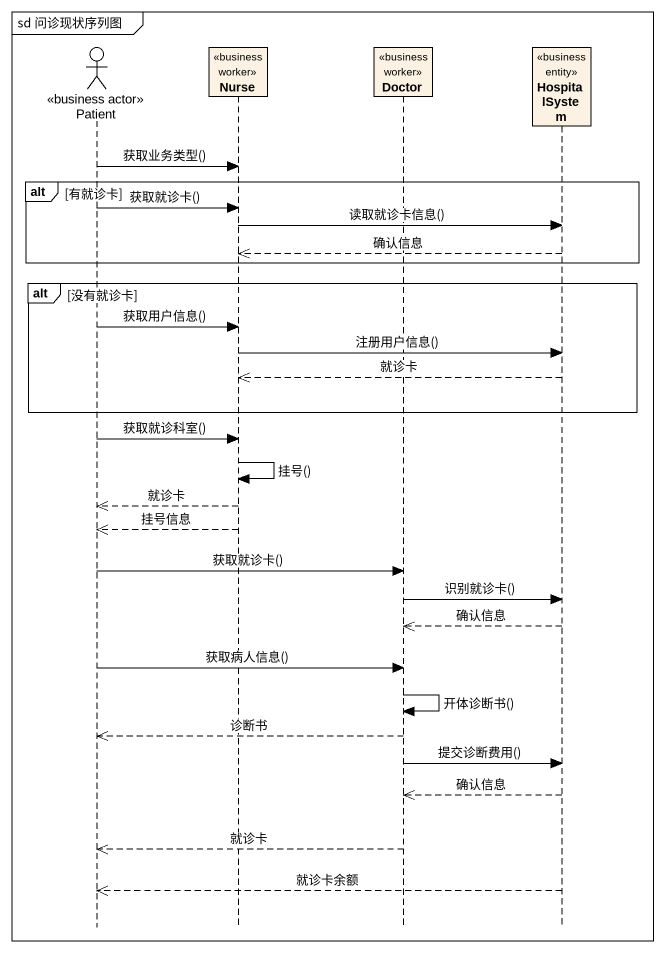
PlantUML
@startuml
mainframe sd 问诊现状序列图
hide footbox
actor Patient <<business actor>>
participant Nurse <<business worker>>
participant Doctor <<business worker>>
participant HospitalSystem <<business entity>>

Patient -> Nurse : 获取业务类型()
alt 有就诊卡
  Patient -> Nurse : 获取就诊卡()
  Nurse -> HospitalSystem : 读取就诊卡信息()
  HospitalSystem -->> Nurse : 确认信息
end
alt 没有就诊卡
  Patient -> Nurse : 获取用户信息()
  Nurse -> HospitalSystem : 注册用户信息()
  HospitalSystem -->> Nurse : 就诊卡
end
Patient -> Nurse : 获取就诊科室()
Nurse -> Nurse : 挂号()
Nurse -->> Patient : 就诊卡
Nurse -->> Patient : 挂号信息
Patient -> Doctor : 获取就诊卡()
Doctor -> HospitalSystem : 识别就诊卡()
HospitalSystem -->> Doctor : 确认信息
Patient -> Doctor : 获取病人信息()
Doctor -> Doctor : 开体诊断书()
Doctor -->> Patient : 诊断书
Doctor -> HospitalSystem : 提交诊断费用()
HospitalSystem -->> Doctor : 确认信息
Doctor -->> Patient : 就诊卡
HospitalSystem -->> Patient : 就诊卡余额
@enduml
